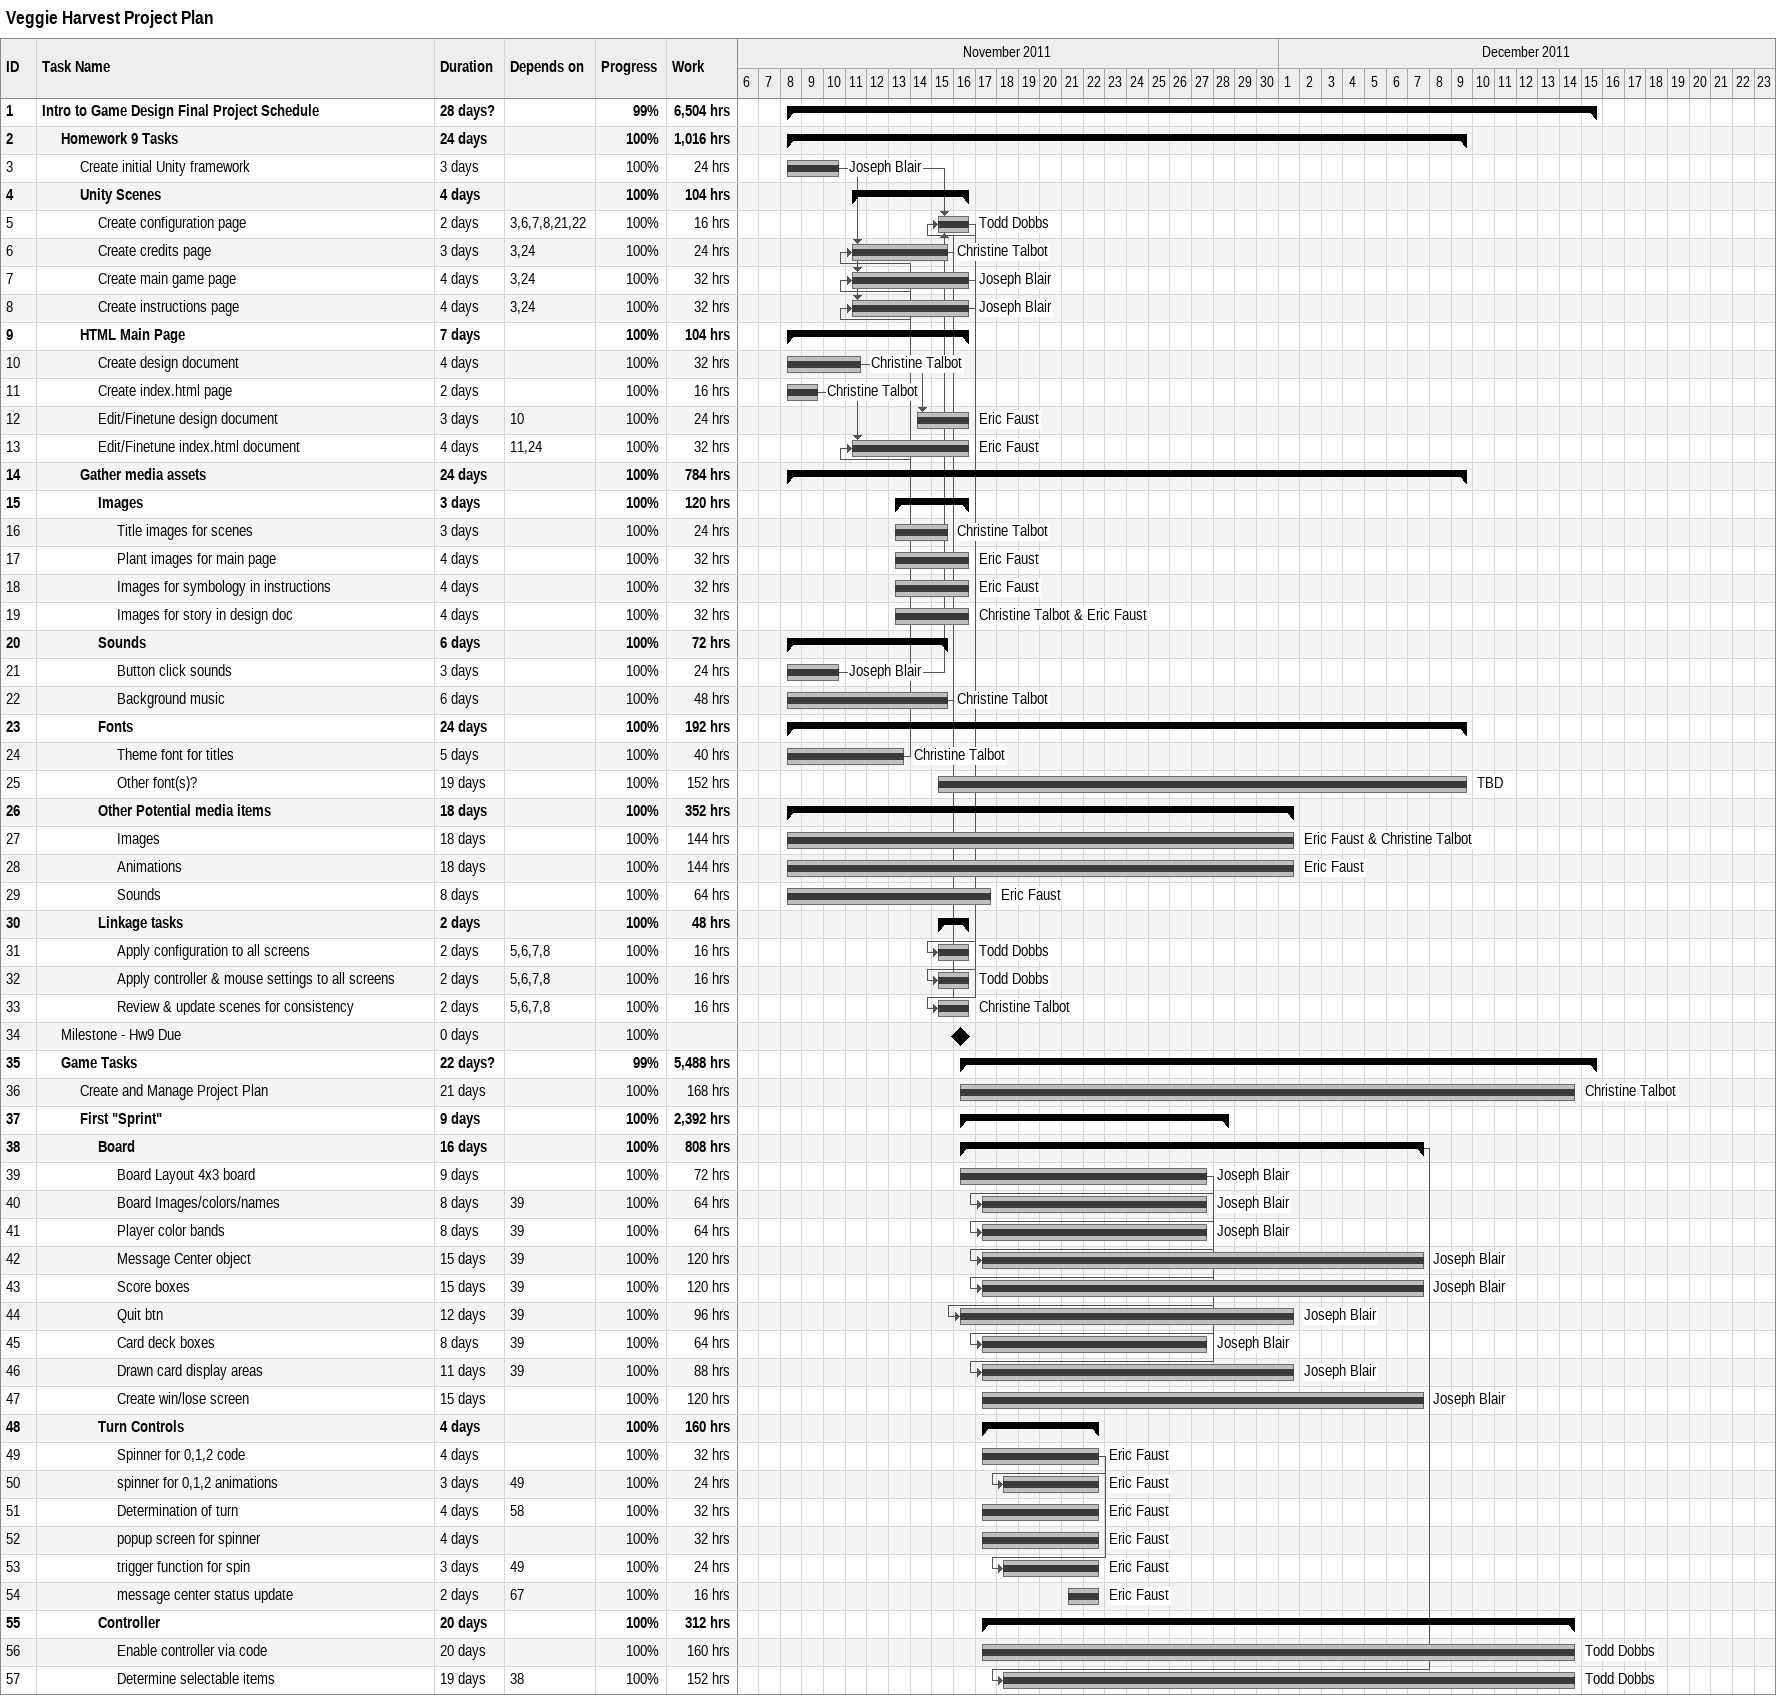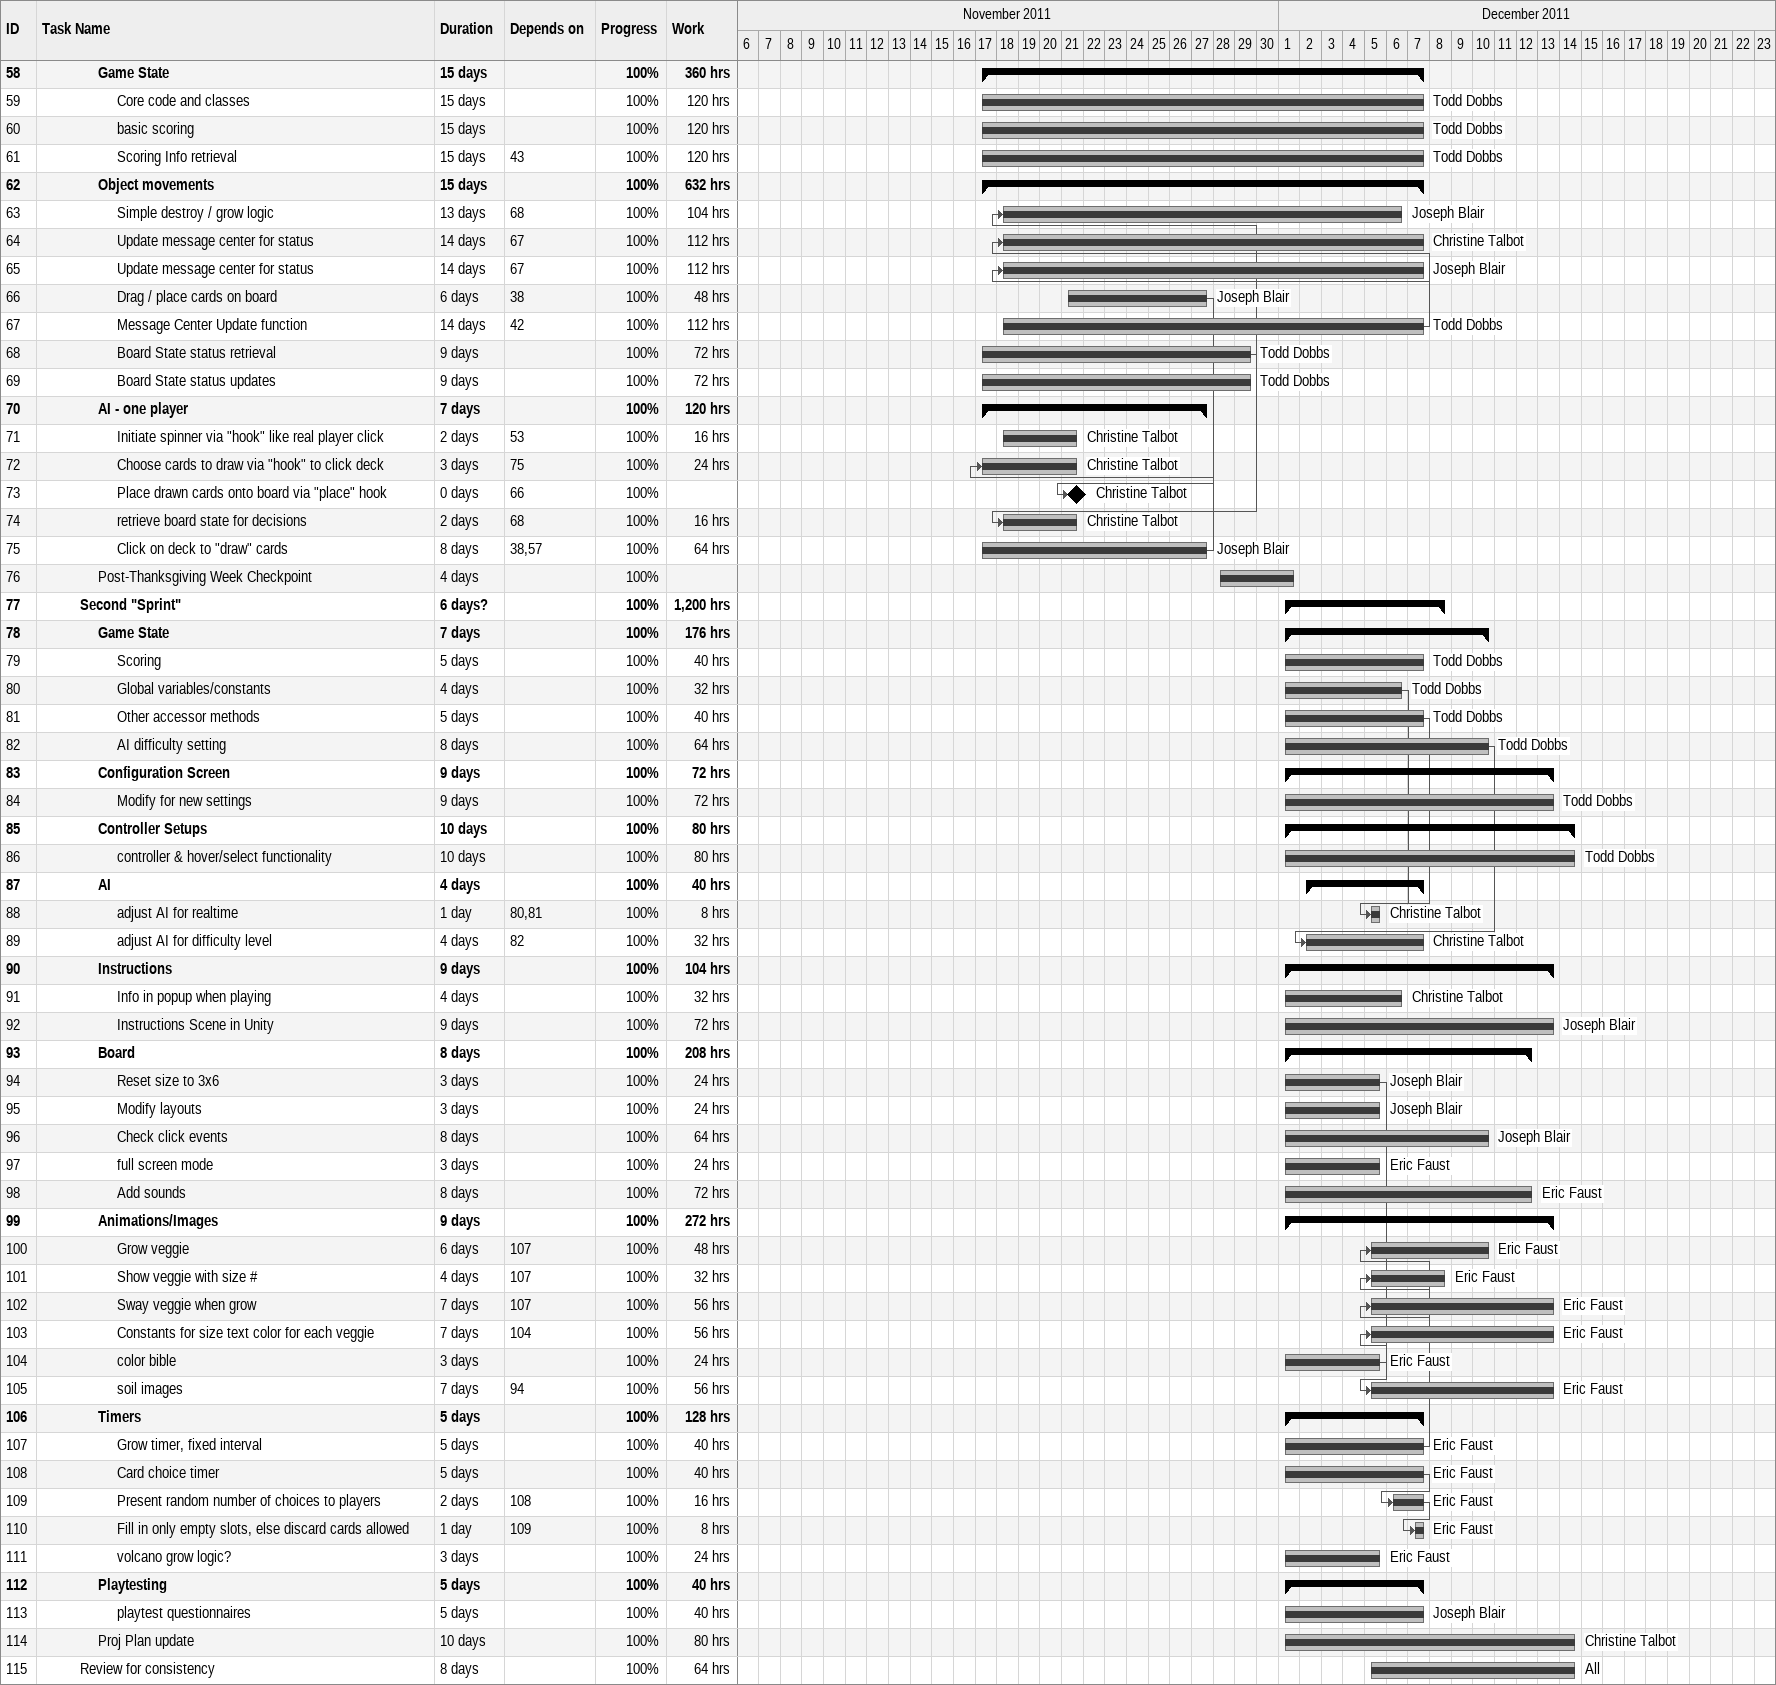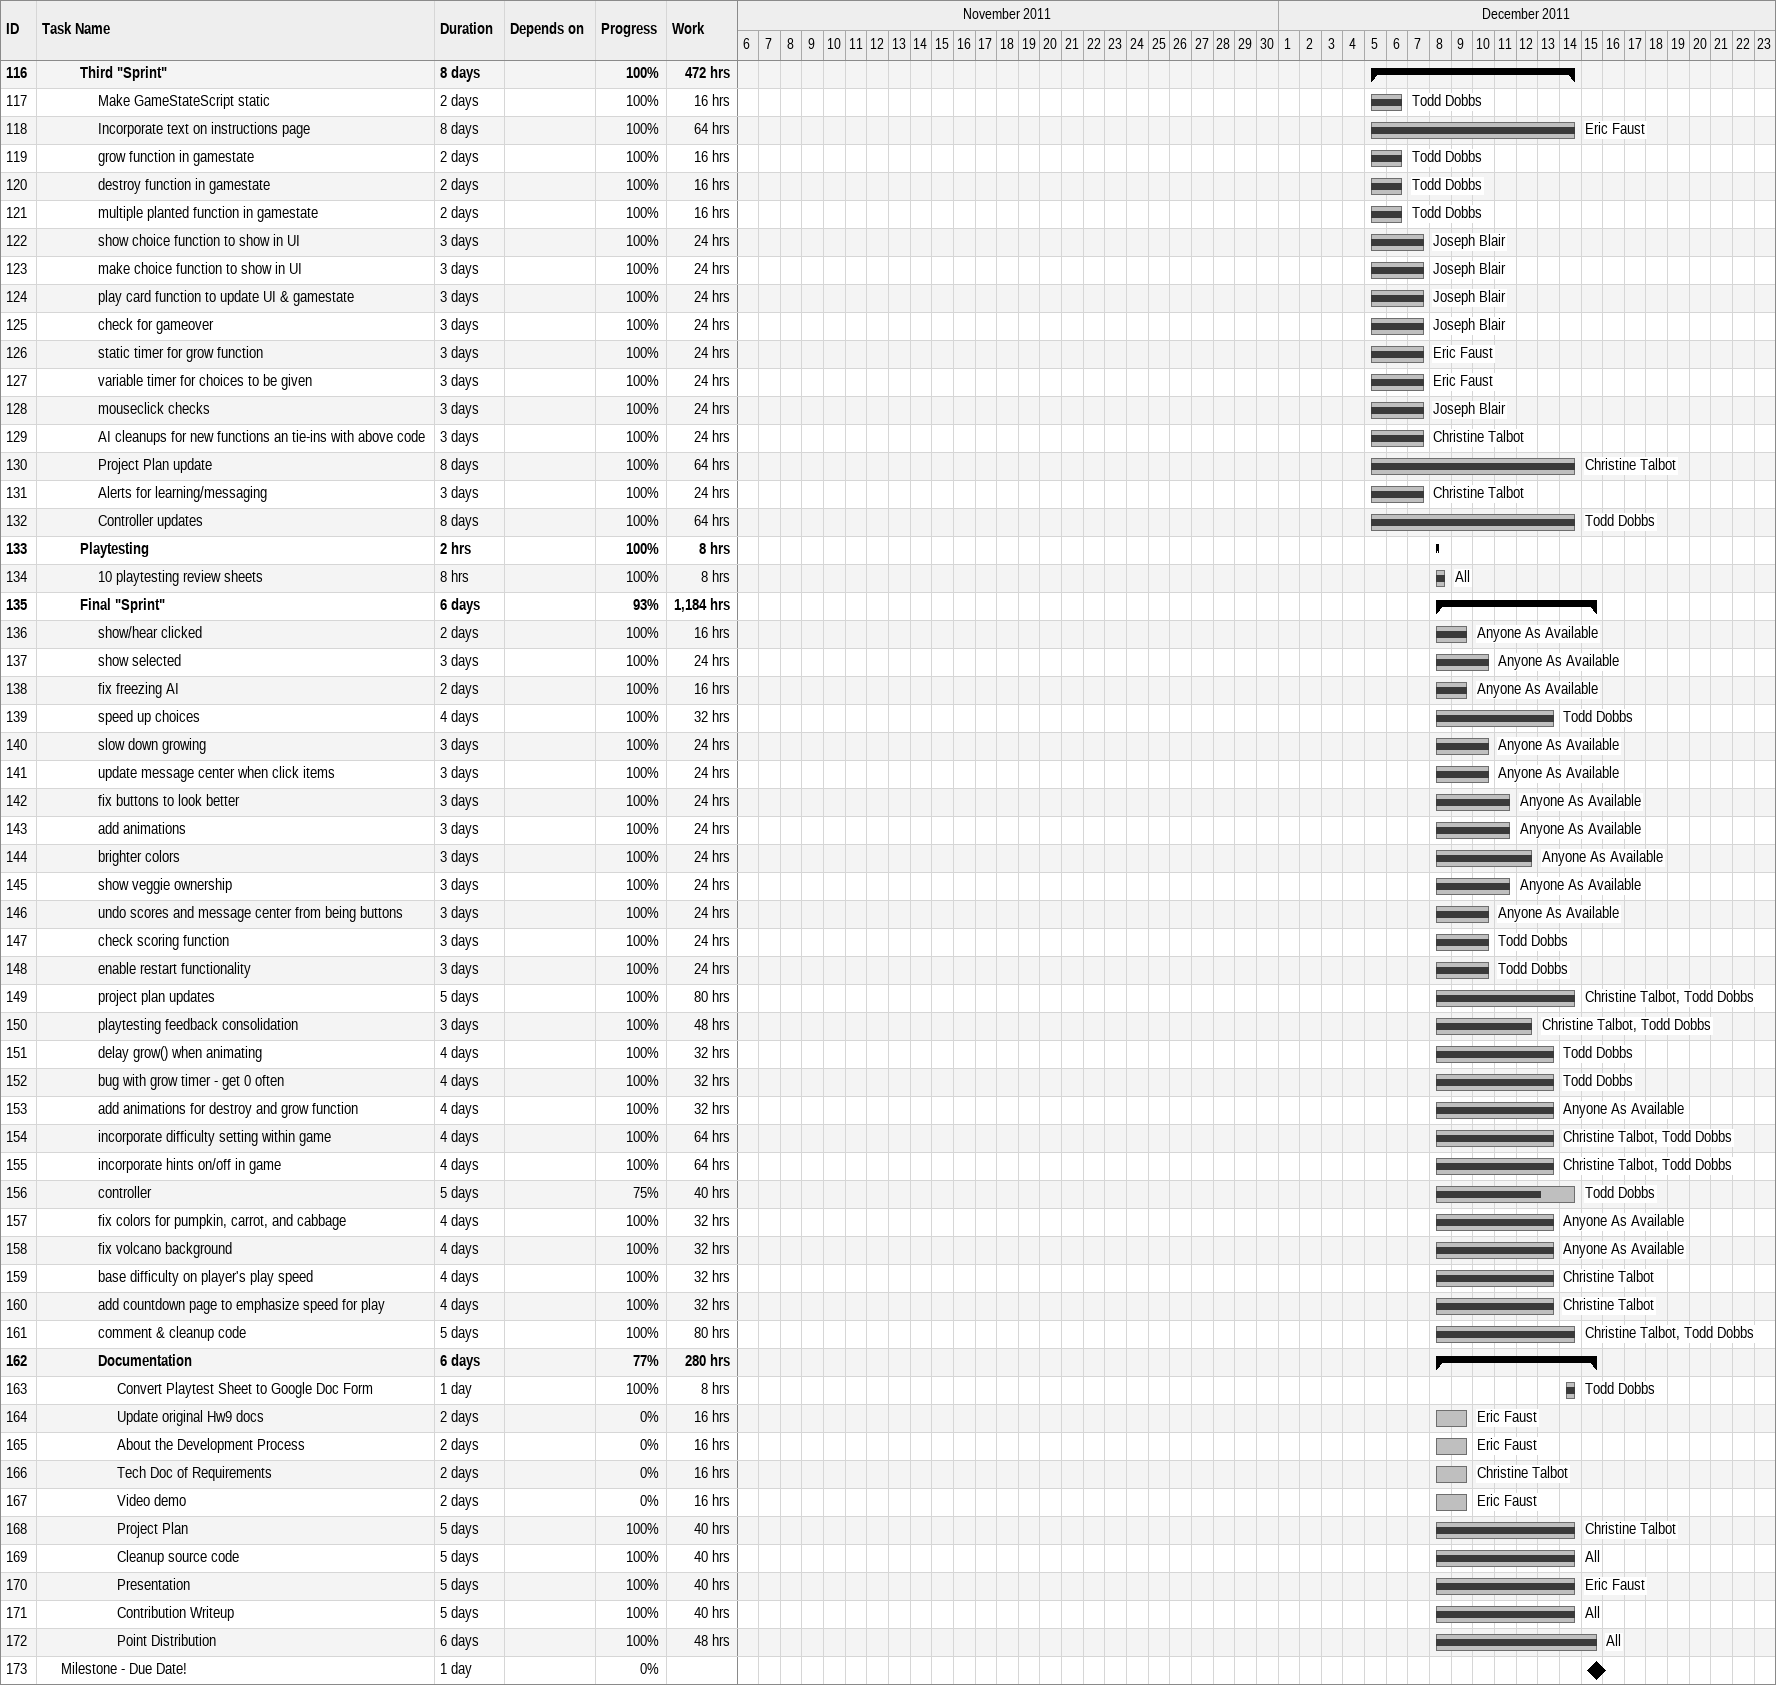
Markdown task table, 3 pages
Veggie Harvest Project Plan

| ID | Level | Task | Duration | Start | Finish | Predecessors | Resources | % complete | Work (h) |
|---|---|---|---|---|---|---|---|---|---|
| 1 | 1 | **Intro to Game Design Final Project Schedule** | 28d? | 2011-11-08 | 2011-12-15 |  |  | 99 | 6504 |
| 2 | 2 | **Homework 9 Tasks** | 24d | 2011-11-08 | 2011-12-09 |  |  | 100 | 1016 |
| 3 | 3 | Create initial Unity framework | 3d | 2011-11-08 | 2011-11-10 |  | Joseph Blair | 100 | 24 |
| 4 | 3 | **Unity Scenes** | 4d | 2011-11-11 | 2011-11-16 |  |  | 100 | 104 |
| 5 | 4 | Create configuration page | 2d | 2011-11-15 | 2011-11-16 | 3, 6, 7, 8, 21, 22 | Todd Dobbs | 100 | 16 |
| 6 | 4 | Create credits page | 3d | 2011-11-11 | 2011-11-15 | 3, 24 | Christine Talbot | 100 | 24 |
| 7 | 4 | Create main game page | 4d | 2011-11-11 | 2011-11-16 | 3, 24 | Joseph Blair | 100 | 32 |
| 8 | 4 | Create instructions page | 4d | 2011-11-11 | 2011-11-16 | 3, 24 | Joseph Blair | 100 | 32 |
| 9 | 3 | **HTML Main Page** | 7d | 2011-11-08 | 2011-11-16 |  |  | 100 | 104 |
| 10 | 4 | Create design document | 4d | 2011-11-08 | 2011-11-11 |  | Christine Talbot | 100 | 32 |
| 11 | 4 | Create index.html page | 2d | 2011-11-08 | 2011-11-09 |  | Christine Talbot | 100 | 16 |
| 12 | 4 | Edit/Finetune design document | 3d | 2011-11-14 | 2011-11-16 | 10 | Eric Faust | 100 | 24 |
| 13 | 4 | Edit/Finetune index.html document | 4d | 2011-11-11 | 2011-11-16 | 11, 24 | Eric Faust | 100 | 32 |
| 14 | 3 | **Gather media assets** | 24d | 2011-11-08 | 2011-12-09 |  |  | 100 | 784 |
| 15 | 4 | **Images** | 3d | 2011-11-13 | 2011-11-16 |  |  | 100 | 120 |
| 16 | 5 | Title images for scenes | 3d | 2011-11-13 | 2011-11-15 |  | Christine Talbot | 100 | 24 |
| 17 | 5 | Plant images for main page | 4d | 2011-11-13 | 2011-11-16 |  | Eric Faust | 100 | 32 |
| 18 | 5 | Images for symbology in instructions | 4d | 2011-11-13 | 2011-11-16 |  | Eric Faust | 100 | 32 |
| 19 | 5 | Images for story in design doc | 4d | 2011-11-13 | 2011-11-16 |  | Christine Talbot & Eric Faust | 100 | 32 |
| 20 | 4 | **Sounds** | 6d | 2011-11-08 | 2011-11-15 |  |  | 100 | 72 |
| 21 | 5 | Button click sounds | 3d | 2011-11-08 | 2011-11-10 |  | Joseph Blair | 100 | 24 |
| 22 | 5 | Background music | 6d | 2011-11-08 | 2011-11-15 |  | Christine Talbot | 100 | 48 |
| 23 | 4 | **Fonts** | 24d | 2011-11-08 | 2011-12-09 |  |  | 100 | 192 |
| 24 | 5 | Theme font for titles | 5d | 2011-11-08 | 2011-11-13 |  | Christine Talbot | 100 | 40 |
| 25 | 5 | Other font(s)? | 19d | 2011-11-15 | 2011-12-09 |  | TBD | 100 | 152 |
| 26 | 4 | **Other Potential media items** | 18d | 2011-11-08 | 2011-12-01 |  |  | 100 | 352 |
| 27 | 5 | Images | 18d | 2011-11-08 | 2011-12-01 |  | Eric Faust & Christine Talbot | 100 | 144 |
| 28 | 5 | Animations | 18d | 2011-11-08 | 2011-12-01 |  | Eric Faust | 100 | 144 |
| 29 | 5 | Sounds | 8d | 2011-11-08 | 2011-11-17 |  | Eric Faust | 100 | 64 |
| 30 | 4 | **Linkage tasks** | 2d | 2011-11-15 | 2011-11-16 |  |  | 100 | 48 |
| 31 | 5 | Apply configuration to all screens | 2d | 2011-11-15 | 2011-11-16 | 5, 6, 7, 8 | Todd Dobbs | 100 | 16 |
| 32 | 5 | Apply controller & mouse settings to all screens | 2d | 2011-11-15 | 2011-11-16 | 5, 6, 7, 8 | Todd Dobbs | 100 | 16 |
| 33 | 5 | Review & update scenes for consistency | 2d | 2011-11-15 | 2011-11-16 | 5, 6, 7, 8 | Christine Talbot | 100 | 16 |
| 34 | 2 | Milestone - Hw9 Due | 0d | 2011-11-16 | 2011-11-16 |  |  | 100 |  |
| 35 | 2 | **Game Tasks** | 22d? | 2011-11-16 | 2011-12-15 |  |  | 99 | 5488 |
| 36 | 3 | Create and Manage Project Plan | 21d | 2011-11-16 | 2011-12-14 |  | Christine Talbot | 100 | 168 |
| 37 | 3 | **First "Sprint"** | 9d | 2011-11-16 | 2011-11-28 |  |  | 100 | 2392 |
| 38 | 4 | **Board** | 16d | 2011-11-16 | 2011-12-07 |  |  | 100 | 808 |
| 39 | 5 | Board Layout 4x3 board | 9d | 2011-11-16 | 2011-11-27 |  | Joseph Blair | 100 | 72 |
| 40 | 5 | Board Images/colors/names | 8d | 2011-11-17 | 2011-11-27 | 39 | Joseph Blair | 100 | 64 |
| 41 | 5 | Player color bands | 8d | 2011-11-17 | 2011-11-27 | 39 | Joseph Blair | 100 | 64 |
| 42 | 5 | Message Center object | 15d | 2011-11-17 | 2011-12-07 | 39 | Joseph Blair | 100 | 120 |
| 43 | 5 | Score boxes | 15d | 2011-11-17 | 2011-12-07 | 39 | Joseph Blair | 100 | 120 |
| 44 | 5 | Quit btn | 12d | 2011-11-16 | 2011-12-01 | 39 | Joseph Blair | 100 | 96 |
| 45 | 5 | Card deck boxes | 8d | 2011-11-17 | 2011-11-27 | 39 | Joseph Blair | 100 | 64 |
| 46 | 5 | Drawn card display areas | 11d | 2011-11-17 | 2011-12-01 | 39 | Joseph Blair | 100 | 88 |
| 47 | 5 | Create win/lose screen | 15d | 2011-11-17 | 2011-12-07 |  | Joseph Blair | 100 | 120 |
| 48 | 4 | **Turn Controls** | 4d | 2011-11-17 | 2011-11-22 |  |  | 100 | 160 |
| 49 | 5 | Spinner for 0,1,2 code | 4d | 2011-11-17 | 2011-11-22 |  | Eric Faust | 100 | 32 |
| 50 | 5 | spinner for 0,1,2 animations | 3d | 2011-11-18 | 2011-11-22 | 49 | Eric Faust | 100 | 24 |
| 51 | 5 | Determination of turn | 4d | 2011-11-17 | 2011-11-22 | 58 | Eric Faust | 100 | 32 |
| 52 | 5 | popup screen for spinner | 4d | 2011-11-17 | 2011-11-22 |  | Eric Faust | 100 | 32 |
| 53 | 5 | trigger function for spin | 3d | 2011-11-18 | 2011-11-22 | 49 | Eric Faust | 100 | 24 |
| 54 | 5 | message center status update | 2d | 2011-11-21 | 2011-11-22 | 67 | Eric Faust | 100 | 16 |
| 55 | 4 | **Controller** | 20d | 2011-11-17 | 2011-12-14 |  |  | 100 | 312 |
| 56 | 5 | Enable controller via code | 20d | 2011-11-17 | 2011-12-14 |  | Todd Dobbs | 100 | 160 |
| 57 | 5 | Determine selectable items | 19d | 2011-11-18 | 2011-12-14 | 38 | Todd Dobbs | 100 | 152 |
| 58 | 4 | **Game State** | 15d | 2011-11-17 | 2011-12-07 |  |  | 100 | 360 |
| 59 | 5 | Core code and classes | 15d | 2011-11-17 | 2011-12-07 |  | Todd Dobbs | 100 | 120 |
| 60 | 5 | basic scoring | 15d | 2011-11-17 | 2011-12-07 |  | Todd Dobbs | 100 | 120 |
| 61 | 5 | Scoring Info retrieval | 15d | 2011-11-17 | 2011-12-07 | 43 | Todd Dobbs | 100 | 120 |
| 62 | 4 | **Object movements** | 15d | 2011-11-17 | 2011-12-07 |  |  | 100 | 632 |
| 63 | 5 | Simple destroy / grow logic | 13d | 2011-11-18 | 2011-12-06 | 68 | Joseph Blair | 100 | 104 |
| 64 | 5 | Update message center for status | 14d | 2011-11-18 | 2011-12-07 | 67 | Christine Talbot | 100 | 112 |
| 65 | 5 | Update message center for status | 14d | 2011-11-18 | 2011-12-07 | 67 | Joseph Blair | 100 | 112 |
| 66 | 5 | Drag / place cards on board | 6d | 2011-11-21 | 2011-11-27 | 38 | Joseph Blair | 100 | 48 |
| 67 | 5 | Message Center Update function | 14d | 2011-11-18 | 2011-12-07 | 42 | Todd Dobbs | 100 | 112 |
| 68 | 5 | Board State status retrieval | 9d | 2011-11-17 | 2011-11-29 |  | Todd Dobbs | 100 | 72 |
| 69 | 5 | Board State status updates | 9d | 2011-11-17 | 2011-11-29 |  | Todd Dobbs | 100 | 72 |
| 70 | 4 | **AI - one player** | 7d | 2011-11-17 | 2011-11-27 |  |  | 100 | 120 |
| 71 | 5 | Initiate spinner via "hook" like real player click | 2d | 2011-11-18 | 2011-11-21 | 53 | Christine Talbot | 100 | 16 |
| 72 | 5 | Choose cards to draw via "hook" to click deck | 3d | 2011-11-17 | 2011-11-21 | 75 | Christine Talbot | 100 | 24 |
| 73 | 5 | Place drawn cards onto board via "place" hook | 0d | 2011-11-21 | 2011-11-21 | 66 | Christine Talbot | 100 |  |
| 74 | 5 | retrieve board state for decisions | 2d | 2011-11-18 | 2011-11-21 | 68 | Christine Talbot | 100 | 16 |
| 75 | 5 | Click on deck to "draw" cards | 8d | 2011-11-17 | 2011-11-27 | 38, 57 | Joseph Blair | 100 | 64 |
| 76 | 4 | Post-Thanksgiving Week Checkpoint | 4d | 2011-11-28 | 2011-12-01 |  |  | 100 |  |
| 77 | 3 | **Second "Sprint"** | 6d? | 2011-12-01 | 2011-12-08 |  |  | 100 | 1200 |
| 78 | 4 | **Game State** | 7d | 2011-12-01 | 2011-12-10 |  |  | 100 | 176 |
| 79 | 5 | Scoring | 5d | 2011-12-01 | 2011-12-07 |  | Todd Dobbs | 100 | 40 |
| 80 | 5 | Global variables/constants | 4d | 2011-12-01 | 2011-12-06 |  | Todd Dobbs | 100 | 32 |
| 81 | 5 | Other accessor methods | 5d | 2011-12-01 | 2011-12-07 |  | Todd Dobbs | 100 | 40 |
| 82 | 5 | AI difficulty setting | 8d | 2011-12-01 | 2011-12-10 |  | Todd Dobbs | 100 | 64 |
| 83 | 4 | **Configuration Screen** | 9d | 2011-12-01 | 2011-12-13 |  |  | 100 | 72 |
| 84 | 5 | Modify for new settings | 9d | 2011-12-01 | 2011-12-13 |  | Todd Dobbs | 100 | 72 |
| 85 | 4 | **Controller Setups** | 10d | 2011-12-01 | 2011-12-14 |  |  | 100 | 80 |
| 86 | 5 | controller & hover/select functionality | 10d | 2011-12-01 | 2011-12-14 |  | Todd Dobbs | 100 | 80 |
| 87 | 4 | **AI** | 4d | 2011-12-02 | 2011-12-07 |  |  | 100 | 40 |
| 88 | 5 | adjust AI for realtime | 1d | 2011-12-05 | 2011-12-05 | 80, 81 | Christine Talbot | 100 | 8 |
| 89 | 5 | adjust AI for difficulty level | 4d | 2011-12-02 | 2011-12-07 | 82 | Christine Talbot | 100 | 32 |
| 90 | 4 | **Instructions** | 9d | 2011-12-01 | 2011-12-13 |  |  | 100 | 104 |
| 91 | 5 | Info in popup when playing | 4d | 2011-12-01 | 2011-12-06 |  | Christine Talbot | 100 | 32 |
| 92 | 5 | Instructions Scene in Unity | 9d | 2011-12-01 | 2011-12-13 |  | Joseph Blair | 100 | 72 |
| 93 | 4 | **Board** | 8d | 2011-12-01 | 2011-12-12 |  |  | 100 | 208 |
| 94 | 5 | Reset size to 3x6 | 3d | 2011-12-01 | 2011-12-05 |  | Joseph Blair | 100 | 24 |
| 95 | 5 | Modify layouts | 3d | 2011-12-01 | 2011-12-05 |  | Joseph Blair | 100 | 24 |
| 96 | 5 | Check click events | 8d | 2011-12-01 | 2011-12-10 |  | Joseph Blair | 100 | 64 |
| 97 | 5 | full screen mode | 3d | 2011-12-01 | 2011-12-05 |  | Eric Faust | 100 | 24 |
| 98 | 5 | Add sounds | 8d | 2011-12-01 | 2011-12-12 |  | Eric Faust | 100 | 72 |
| 99 | 4 | **Animations/Images** | 9d | 2011-12-01 | 2011-12-13 |  |  | 100 | 272 |
| 100 | 5 | Grow veggie | 6d | 2011-12-05 | 2011-12-10 | 107 | Eric Faust | 100 | 48 |
| 101 | 5 | Show veggie with size # | 4d | 2011-12-05 | 2011-12-08 | 107 | Eric Faust | 100 | 32 |
| 102 | 5 | Sway veggie when grow | 7d | 2011-12-05 | 2011-12-13 | 107 | Eric Faust | 100 | 56 |
| 103 | 5 | Constants for size text color for each veggie | 7d | 2011-12-05 | 2011-12-13 | 104 | Eric Faust | 100 | 56 |
| 104 | 5 | color bible | 3d | 2011-12-01 | 2011-12-05 |  | Eric Faust | 100 | 24 |
| 105 | 5 | soil images | 7d | 2011-12-05 | 2011-12-13 | 94 | Eric Faust | 100 | 56 |
| 106 | 4 | **Timers** | 5d | 2011-12-01 | 2011-12-07 |  |  | 100 | 128 |
| 107 | 5 | Grow timer, fixed interval | 5d | 2011-12-01 | 2011-12-07 |  | Eric Faust | 100 | 40 |
| 108 | 5 | Card choice timer | 5d | 2011-12-01 | 2011-12-07 |  | Eric Faust | 100 | 40 |
| 109 | 5 | Present random number of choices to players | 2d | 2011-12-06 | 2011-12-07 | 108 | Eric Faust | 100 | 16 |
| 110 | 5 | Fill in only empty slots, else discard cards allowed | 1d | 2011-12-07 | 2011-12-07 | 109 | Eric Faust | 100 | 8 |
| 111 | 5 | volcano grow logic? | 3d | 2011-12-01 | 2011-12-05 |  | Eric Faust | 100 | 24 |
| 112 | 4 | **Playtesting** | 5d | 2011-12-01 | 2011-12-07 |  |  | 100 | 40 |
| 113 | 5 | playtest questionnaires | 5d | 2011-12-01 | 2011-12-07 |  | Joseph Blair | 100 | 40 |
| 114 | 4 | Proj Plan update | 10d | 2011-12-01 | 2011-12-14 |  | Christine Talbot | 100 | 80 |
| 115 | 3 | Review for consistency | 8d | 2011-12-05 | 2011-12-14 |  | All | 100 | 64 |
| 116 | 3 | **Third "Sprint"** | 8d | 2011-12-05 | 2011-12-14 |  |  | 100 | 472 |
| 117 | 4 | Make GameStateScript static | 2d | 2011-12-05 | 2011-12-06 |  | Todd Dobbs | 100 | 16 |
| 118 | 4 | Incorporate text on instructions page | 8d | 2011-12-05 | 2011-12-14 |  | Eric Faust | 100 | 64 |
| 119 | 4 | grow function in gamestate | 2d | 2011-12-05 | 2011-12-06 |  | Todd Dobbs | 100 | 16 |
| 120 | 4 | destroy function in gamestate | 2d | 2011-12-05 | 2011-12-06 |  | Todd Dobbs | 100 | 16 |
| 121 | 4 | multiple planted function in gamestate | 2d | 2011-12-05 | 2011-12-06 |  | Todd Dobbs | 100 | 16 |
| 122 | 4 | show choice function to show in UI | 3d | 2011-12-05 | 2011-12-07 |  | Joseph Blair | 100 | 24 |
| 123 | 4 | make choice function to show in UI | 3d | 2011-12-05 | 2011-12-07 |  | Joseph Blair | 100 | 24 |
| 124 | 4 | play card function to update UI & gamestate | 3d | 2011-12-05 | 2011-12-07 |  | Joseph Blair | 100 | 24 |
| 125 | 4 | check for gameover | 3d | 2011-12-05 | 2011-12-07 |  | Joseph Blair | 100 | 24 |
| 126 | 4 | static timer for grow function | 3d | 2011-12-05 | 2011-12-07 |  | Eric Faust | 100 | 24 |
| 127 | 4 | variable timer for choices to be given | 3d | 2011-12-05 | 2011-12-07 |  | Eric Faust | 100 | 24 |
| 128 | 4 | mouseclick checks | 3d | 2011-12-05 | 2011-12-07 |  | Joseph Blair | 100 | 24 |
| 129 | 4 | AI cleanups for new functions an tie-ins with above code | 3d | 2011-12-05 | 2011-12-07 |  | Christine Talbot | 100 | 24 |
| 130 | 4 | Project Plan update | 8d | 2011-12-05 | 2011-12-14 |  | Christine Talbot | 100 | 64 |
| 131 | 4 | Alerts for learning/messaging | 3d | 2011-12-05 | 2011-12-07 |  | Christine Talbot | 100 | 24 |
| 132 | 4 | Controller updates | 8d | 2011-12-05 | 2011-12-14 |  | Todd Dobbs | 100 | 64 |
| 133 | 3 | **Playtesting** | 2h | 2011-12-08 | 2011-12-08 |  |  | 100 | 8 |
| 134 | 4 | 10 playtesting review sheets | 8h | 2011-12-08 | 2011-12-08 |  | All | 100 | 8 |
| 135 | 3 | **Final "Sprint"** | 6d | 2011-12-08 | 2011-12-15 |  |  | 93 | 1184 |
| 136 | 4 | show/hear clicked | 2d | 2011-12-08 | 2011-12-09 |  | Anyone As Available | 100 | 16 |
| 137 | 4 | show selected | 3d | 2011-12-08 | 2011-12-10 |  | Anyone As Available | 100 | 24 |
| 138 | 4 | fix freezing AI | 2d | 2011-12-08 | 2011-12-09 |  | Anyone As Available | 100 | 16 |
| 139 | 4 | speed up choices | 4d | 2011-12-08 | 2011-12-13 |  | Todd Dobbs | 100 | 32 |
| 140 | 4 | slow down growing | 3d | 2011-12-08 | 2011-12-10 |  | Anyone As Available | 100 | 24 |
| 141 | 4 | update message center when click items | 3d | 2011-12-08 | 2011-12-10 |  | Anyone As Available | 100 | 24 |
| 142 | 4 | fix buttons to look better | 3d | 2011-12-08 | 2011-12-11 |  | Anyone As Available | 100 | 24 |
| 143 | 4 | add animations | 3d | 2011-12-08 | 2011-12-11 |  | Anyone As Available | 100 | 24 |
| 144 | 4 | brighter colors | 3d | 2011-12-08 | 2011-12-12 |  | Anyone As Available | 100 | 24 |
| 145 | 4 | show veggie ownership | 3d | 2011-12-08 | 2011-12-11 |  | Anyone As Available | 100 | 24 |
| 146 | 4 | undo scores and message center from being buttons | 3d | 2011-12-08 | 2011-12-10 |  | Anyone As Available | 100 | 24 |
| 147 | 4 | check scoring function | 3d | 2011-12-08 | 2011-12-10 |  | Todd Dobbs | 100 | 24 |
| 148 | 4 | enable restart functionality | 3d | 2011-12-08 | 2011-12-10 |  | Todd Dobbs | 100 | 24 |
| 149 | 4 | project plan updates | 5d | 2011-12-08 | 2011-12-14 |  | Christine Talbot, Todd Dobbs | 100 | 80 |
| 150 | 4 | playtesting feedback consolidation | 3d | 2011-12-08 | 2011-12-12 |  | Christine Talbot, Todd Dobbs | 100 | 48 |
| 151 | 4 | delay grow() when animating | 4d | 2011-12-08 | 2011-12-13 |  | Todd Dobbs | 100 | 32 |
| 152 | 4 | bug with grow timer - get 0 often | 4d | 2011-12-08 | 2011-12-13 |  | Todd Dobbs | 100 | 32 |
| 153 | 4 | add animations for destroy and grow function | 4d | 2011-12-08 | 2011-12-13 |  | Anyone As Available | 100 | 32 |
| 154 | 4 | incorporate difficulty setting within game | 4d | 2011-12-08 | 2011-12-13 |  | Christine Talbot, Todd Dobbs | 100 | 64 |
| 155 | 4 | incorporate hints on/off in game | 4d | 2011-12-08 | 2011-12-13 |  | Christine Talbot, Todd Dobbs | 100 | 64 |
| 156 | 4 | controller | 5d | 2011-12-08 | 2011-12-14 |  | Todd Dobbs | 75 | 40 |
| 157 | 4 | fix colors for pumpkin, carrot, and cabbage | 4d | 2011-12-08 | 2011-12-13 |  | Anyone As Available | 100 | 32 |
| 158 | 4 | fix volcano background | 4d | 2011-12-08 | 2011-12-13 |  | Anyone As Available | 100 | 32 |
| 159 | 4 | base difficulty on player's play speed | 4d | 2011-12-08 | 2011-12-13 |  | Christine Talbot | 100 | 32 |
| 160 | 4 | add countdown page to emphasize speed for play | 4d | 2011-12-08 | 2011-12-13 |  | Christine Talbot | 100 | 32 |
| 161 | 4 | comment & cleanup code | 5d | 2011-12-08 | 2011-12-14 |  | Christine Talbot, Todd Dobbs | 100 | 80 |
| 162 | 4 | **Documentation** | 6d | 2011-12-08 | 2011-12-15 |  |  | 77 | 280 |
| 163 | 5 | Convert Playtest Sheet to Google Doc Form | 1d | 2011-12-14 | 2011-12-14 |  | Todd Dobbs | 100 | 8 |
| 164 | 5 | Update original Hw9 docs | 2d | 2011-12-08 | 2011-12-09 |  | Eric Faust | 0 | 16 |
| 165 | 5 | About the Development Process | 2d | 2011-12-08 | 2011-12-09 |  | Eric Faust | 0 | 16 |
| 166 | 5 | Tech Doc of Requirements | 2d | 2011-12-08 | 2011-12-09 |  | Christine Talbot | 0 | 16 |
| 167 | 5 | Video demo | 2d | 2011-12-08 | 2011-12-09 |  | Eric Faust | 0 | 16 |
| 168 | 5 | Project Plan | 5d | 2011-12-08 | 2011-12-14 |  | Christine Talbot | 100 | 40 |
| 169 | 5 | Cleanup source code | 5d | 2011-12-08 | 2011-12-14 |  | All | 100 | 40 |
| 170 | 5 | Presentation | 5d | 2011-12-08 | 2011-12-14 |  | Eric Faust | 100 | 40 |
| 171 | 5 | Contribution Writeup | 5d | 2011-12-08 | 2011-12-14 |  | All | 100 | 40 |
| 172 | 5 | Point Distribution | 6d | 2011-12-08 | 2011-12-15 |  | All | 100 | 48 |
| 173 | 2 | Milestone - Due Date! | 1d | 2011-12-15 | 2011-12-15 |  |  | 0 |  |
